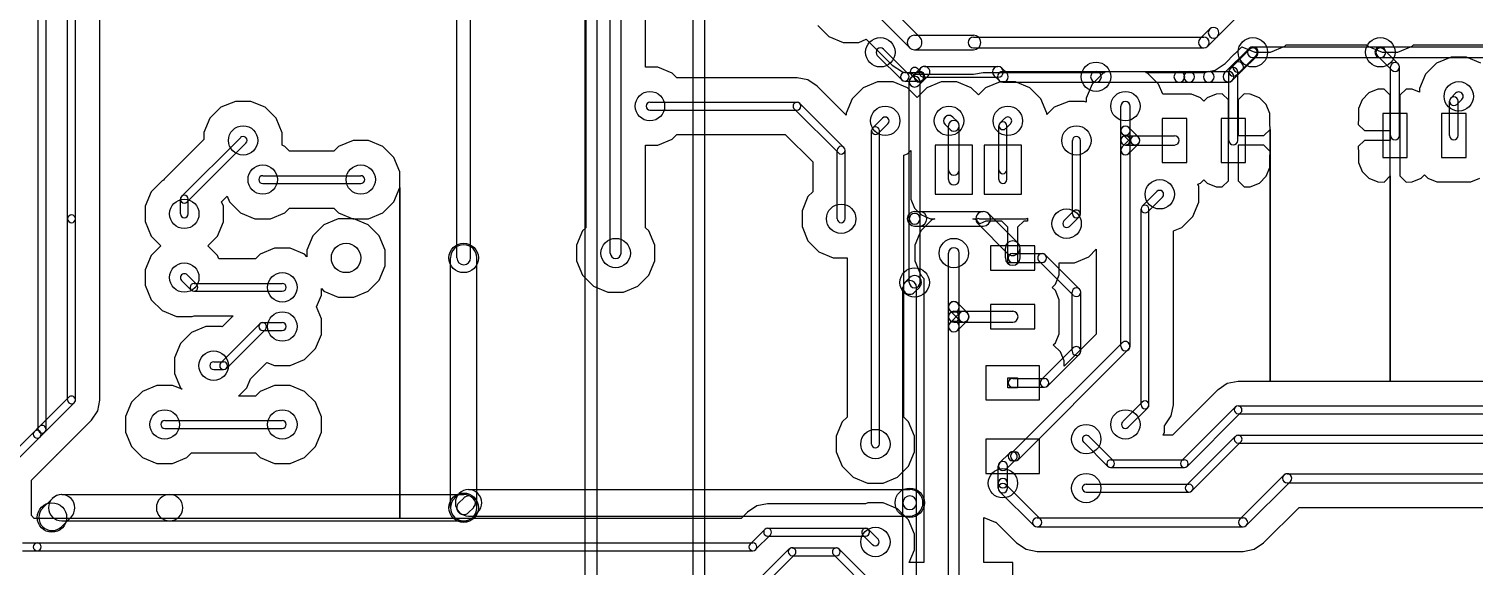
# Model space of a CAD drawing. Extents: x -29274 to 69862, y 24345 to 162744.
# Drawn here: x 8315 to 23056, y 58224 to 63709 of the extents above; entities that cross this region are included whole.
import ezdxf

# ---------------------------------------------------------------- set-up
doc = ezdxf.new("R2010")
doc.units = 0
doc.layers.add('BLACK', color=1, linetype='CONTINUOUS')

msp = doc.modelspace()

# ---------------------------------------------------------------- linework, layer by layer
at = {"layer": 'BLACK'}
for p, q in [((13990, 53771), (13990, 68949)), ((14110, 53771), (14110, 68949)), ((15090, 53771), (15090, 68949)), ((15210, 53771), (15210, 68949)), ((8410, 59620), (8410, 68670)), ((8490, 59620), (8490, 68670)), ((8710, 61770), (8710, 67670)), ((8790, 61770), (8790, 67670)), ((9040, 61770), (9040, 65416)), ((9040, 61770), (9040, 65416)), ((12680, 61370), (12680, 65270)), ((12820, 61370), (12820, 65270)), ((13995, 64870), (13995, 61679)), ((13995, 64870), (13995, 61679)), ((14245, 61420), (14245, 64870)), ((14355, 61420), (14355, 64870)), ((14605, 63319), (14605, 64743)), ((14605, 63319), (14605, 64743)), ((17004, 64022), (17402, 63624)), ((16898, 63916), (17296, 63518)), ((20639, 63831), (20439, 63631)), ((16362, 63744), (16474, 63632)), ((16362, 63744), (16474, 63632)), ((20361, 63708), (20262, 63609)), ((16474, 63632), (16620, 63571)), ((16474, 63632), (16620, 63571)), ((16620, 63571), (16779, 63571)), ((16620, 63571), (16779, 63571)), ((16779, 63571), (16856, 63604)), ((16779, 63571), (16856, 63604)), ((16856, 63604), (17118, 63343)), ((16856, 63604), (17118, 63343)), ((17350, 63645), (17950, 63645)), ((17950, 63625), (20300, 63625)), ((20438, 63631), (20339, 63532)), ((21126, 63532), (21139, 63545)), ((21126, 63532), (21139, 63545)), ((21139, 63545), (21961, 63545)), ((21139, 63545), (21961, 63545)), ((21961, 63545), (21974, 63532)), ((21961, 63545), (21974, 63532)), ((22426, 63532), (22439, 63545)), ((22426, 63532), (22439, 63545)), ((22439, 63545), (24161, 63545)), ((22439, 63545), (24161, 63545)), ((16969, 63438), (17218, 63189)), ((17032, 63501), (17281, 63252)), ((17350, 63495), (17950, 63495)), ((17950, 63515), (20300, 63515)), ((20512, 63259), (20761, 63508)), ((20516, 63354), (20613, 63453)), ((20516, 63354), (20613, 63453)), ((20568, 63302), (20768, 63502)), ((20589, 63182), (20838, 63431)), ((20761, 63509), (20611, 63359)), ((20613, 63453), (20615, 63454)), ((20613, 63453), (20615, 63454)), ((20615, 63454), (20616, 63454)), ((20615, 63454), (20616, 63454)), ((20616, 63454), (20687, 63527)), ((20616, 63454), (20687, 63527)), ((20632, 63238), (20832, 63438)), ((20687, 63527), (20820, 63471)), ((20687, 63527), (20820, 63471)), ((20839, 63431), (20689, 63281)), ((20800, 63525), (22100, 63525)), ((20800, 63415), (22100, 63415)), ((20820, 63471), (20979, 63471)), ((20820, 63471), (20979, 63471)), ((20979, 63471), (21126, 63532)), ((20979, 63471), (21126, 63532)), ((21974, 63532), (22120, 63471)), ((21974, 63532), (22120, 63471)), ((22218, 63288), (22068, 63438)), ((22100, 63525), (23900, 63525)), ((22100, 63415), (23900, 63415)), ((22120, 63471), (22279, 63471)), ((22120, 63471), (22279, 63471)), ((22282, 63352), (22132, 63502)), ((22279, 63471), (22426, 63532)), ((22279, 63471), (22426, 63532)), ((22821, 63419), (22674, 63358)), ((22821, 63419), (22674, 63358)), ((22980, 63419), (22821, 63419)), ((22980, 63419), (22821, 63419)), ((23126, 63358), (22980, 63419)), ((23126, 63358), (22980, 63419)), ((14730, 63319), (14605, 63319)), ((14730, 63319), (14605, 63319)), ((14876, 63258), (14730, 63319)), ((14876, 63258), (14730, 63319)), ((14924, 63210), (14876, 63258)), ((14924, 63210), (14876, 63258)), ((17118, 63343), (17120, 63340)), ((17118, 63343), (17120, 63340)), ((17120, 63340), (17225, 63271)), ((17120, 63340), (17225, 63271)), ((17225, 63271), (17226, 63270)), ((17225, 63271), (17226, 63270)), ((17226, 63270), (17350, 63245)), ((17226, 63270), (17350, 63245)), ((17250, 63265), (17400, 63265)), ((17361, 63259), (17311, 63209)), ((17350, 63245), (17950, 63245)), ((17350, 63245), (17950, 63245)), ((17361, 63259), (17411, 63309)), ((17432, 63252), (17382, 63302)), ((17450, 63325), (18200, 63325)), ((17950, 63245), (18049, 63265)), ((17950, 63245), (18049, 63265)), ((18049, 63265), (19290, 63265)), ((18049, 63265), (19290, 63265)), ((18239, 63309), (18289, 63259)), ((18250, 63275), (19200, 63275)), ((19274, 63258), (19162, 63146)), ((19274, 63258), (19162, 63146)), ((19200, 63275), (20050, 63275)), ((19290, 63265), (19274, 63258)), ((19290, 63265), (19274, 63258)), ((19726, 63258), (19709, 63265)), ((19709, 63265), (20300, 63265)), ((19726, 63258), (19709, 63265)), ((19709, 63265), (20300, 63265)), ((19838, 63146), (19726, 63258)), ((19838, 63146), (19726, 63258)), ((20050, 63275), (20150, 63275)), ((20150, 63275), (20350, 63275)), ((20150, 63275), (20550, 63275)), ((20300, 63265), (20417, 63288)), ((20300, 63265), (20417, 63288)), ((20350, 63275), (20550, 63275)), ((20417, 63288), (20516, 63354)), ((20417, 63288), (20516, 63354)), ((20611, 63358), (20512, 63259)), ((20555, 62570), (20555, 63270)), ((20688, 63281), (20589, 63182)), ((20645, 62570), (20645, 63270)), ((22205, 62620), (22205, 63320)), ((22295, 62620), (22295, 63320)), ((22562, 63246), (22501, 63100)), ((22562, 63246), (22501, 63100)), ((22674, 63358), (22562, 63246)), ((22674, 63358), (22562, 63246)), ((16150, 63210), (14924, 63210)), ((16150, 63210), (14924, 63210)), ((16261, 63188), (16150, 63210)), ((16261, 63188), (16150, 63210)), ((16355, 63125), (16261, 63188)), ((16355, 63125), (16261, 63188)), ((16651, 62829), (16355, 63125)), ((16651, 62829), (16355, 63125)), ((16824, 63108), (16712, 62996)), ((16824, 63108), (16712, 62996)), ((16971, 63169), (16824, 63108)), ((16971, 63169), (16824, 63108)), ((17130, 63169), (16971, 63169)), ((17130, 63169), (16971, 63169)), ((17276, 63108), (17130, 63169)), ((17276, 63108), (17130, 63169)), ((17250, 63175), (17400, 63175)), ((17375, 63009), (17276, 63108)), ((17375, 63009), (17276, 63108)), ((17295, 61770), (17295, 63170)), ((17368, 63188), (17318, 63238)), ((17474, 63108), (17375, 63009)), ((17474, 63108), (17375, 63009)), ((17439, 63181), (17389, 63131)), ((17405, 61770), (17405, 63170)), ((17439, 63181), (17489, 63231)), ((17450, 63215), (18200, 63215)), ((17621, 63169), (17474, 63108)), ((17621, 63169), (17474, 63108)), ((17780, 63169), (17621, 63169)), ((17780, 63169), (17621, 63169)), ((17926, 63108), (17780, 63169)), ((17926, 63108), (17780, 63169)), ((18000, 63034), (17926, 63108)), ((18000, 63034), (17926, 63108)), ((18074, 63108), (18000, 63034)), ((18074, 63108), (18000, 63034)), ((18221, 63169), (18074, 63108)), ((18221, 63169), (18074, 63108)), ((18161, 63231), (18211, 63181)), ((18380, 63169), (18221, 63169)), ((18380, 63169), (18221, 63169)), ((18250, 63165), (19200, 63165)), ((18526, 63108), (18380, 63169)), ((18526, 63108), (18380, 63169)), ((18638, 62996), (18526, 63108)), ((18638, 62996), (18526, 63108)), ((19162, 63146), (19101, 63000)), ((19162, 63146), (19101, 63000)), ((19200, 63165), (20050, 63165)), ((19880, 63044), (19838, 63146)), ((19880, 63044), (19838, 63146)), ((20050, 63165), (20150, 63165)), ((20150, 63165), (20350, 63165)), ((20150, 63165), (20550, 63165)), ((20350, 63165), (20550, 63165)), ((22076, 63094), (21984, 63056)), ((22076, 63094), (21984, 63056)), ((22138, 63095), (22076, 63094)), ((22138, 63095), (22076, 63094)), ((22200, 63033), (22138, 63095)), ((22200, 63033), (22138, 63095)), ((22362, 63095), (22300, 63033)), ((22362, 63095), (22300, 63033)), ((22424, 63094), (22362, 63095)), ((22424, 63094), (22362, 63095)), ((22501, 63063), (22424, 63094)), ((22501, 63063), (22424, 63094)), ((22501, 63100), (22501, 63063)), ((22501, 63100), (22501, 63063)), ((10421, 62969), (10274, 62908)), ((10421, 62969), (10274, 62908)), ((10580, 62969), (10421, 62969)), ((10580, 62969), (10421, 62969)), ((10726, 62908), (10580, 62969)), ((10726, 62908), (10580, 62969)), ((14650, 62960), (16150, 62960)), ((16628, 62498), (16178, 62948)), ((16712, 62996), (16651, 62850)), ((16712, 62996), (16651, 62850)), ((18699, 62849), (18638, 62996)), ((18699, 62849), (18638, 62996)), ((18921, 62969), (18774, 62908)), ((18921, 62969), (18774, 62908)), ((19080, 62969), (18921, 62969)), ((19080, 62969), (18921, 62969)), ((19101, 62961), (19080, 62969)), ((19101, 62961), (19080, 62969)), ((19101, 63000), (19101, 62961)), ((19101, 63000), (19101, 62961)), ((20076, 63044), (19880, 63044)), ((20076, 63044), (19880, 63044)), ((20175, 63044), (20076, 63044)), ((20175, 63044), (20076, 63044)), ((20266, 63006), (20175, 63044)), ((20266, 63006), (20175, 63044)), ((20300, 62972), (20266, 63006)), ((20300, 62972), (20266, 63006)), ((20334, 63006), (20300, 62972)), ((20334, 63006), (20300, 62972)), ((20426, 63044), (20334, 63006)), ((20426, 63044), (20334, 63006)), ((20488, 63045), (20426, 63044)), ((20488, 63045), (20426, 63044)), ((20550, 62983), (20488, 63045)), ((20550, 62983), (20488, 63045)), ((20550, 62670), (20550, 62983)), ((20550, 62670), (20550, 62983)), ((20712, 63045), (20650, 62983)), ((20712, 63045), (20650, 62983)), ((20650, 62983), (20650, 62620)), ((20650, 62983), (20650, 62620)), ((20774, 63044), (20712, 63045)), ((20774, 63044), (20712, 63045)), ((20866, 63006), (20774, 63044)), ((20866, 63006), (20774, 63044)), ((20936, 62936), (20866, 63006)), ((20936, 62936), (20866, 63006)), ((21914, 62986), (21876, 62895)), ((21914, 62986), (21876, 62895)), ((21984, 63056), (21914, 62986)), ((21984, 63056), (21914, 62986)), ((22200, 62670), (22200, 63033)), ((22200, 62670), (22200, 63033)), ((22300, 63033), (22300, 62720)), ((22300, 63033), (22300, 62720)), ((22805, 62620), (22805, 62970)), ((22818, 63002), (22868, 63052)), ((22882, 62938), (22932, 62988)), ((22895, 62620), (22895, 62970)), ((10274, 62908), (10162, 62796)), ((10274, 62908), (10162, 62796)), ((10838, 62796), (10726, 62908)), ((10838, 62796), (10726, 62908)), ((14650, 62880), (16150, 62880)), ((16572, 62442), (16122, 62892)), ((16651, 62850), (16651, 62829)), ((16651, 62850), (16651, 62829)), ((17789, 62759), (17739, 62809)), ((17739, 62809), (17789, 62759)), ((18774, 62908), (18699, 62833)), ((18774, 62908), (18699, 62833)), ((18699, 62833), (18699, 62849)), ((18699, 62833), (18699, 62849)), ((19453, 60470), (19453, 62920)), ((19453, 62670), (19453, 62920)), ((19547, 60470), (19547, 62920)), ((19547, 62670), (19547, 62920)), ((20974, 62845), (20936, 62936)), ((20974, 62845), (20936, 62936)), ((20974, 62746), (20974, 62845)), ((20974, 62746), (20974, 62845)), ((21876, 62895), (21876, 62796)), ((21876, 62895), (21876, 62796)), ((22375, 62845), (22125, 62845)), ((22125, 62845), (22125, 62395)), ((22375, 62395), (22375, 62845)), ((22975, 62845), (22725, 62845)), ((22725, 62845), (22725, 62395)), ((22975, 62395), (22975, 62845)), ((10162, 62796), (10101, 62650)), ((10162, 62796), (10101, 62650)), ((10899, 62649), (10838, 62796)), ((10899, 62649), (10838, 62796)), ((16910, 59470), (16910, 62670)), ((17021, 62798), (16922, 62699)), ((17078, 62741), (16979, 62642)), ((16990, 59470), (16990, 62670)), ((17711, 62681), (17661, 62731)), ((17661, 62731), (17711, 62681)), ((17695, 62270), (17695, 62720)), ((17695, 62170), (17695, 62720)), ((17805, 62270), (17805, 62720)), ((17805, 62170), (17805, 62720)), ((18210, 62270), (18210, 62720)), ((18210, 62170), (18210, 62720)), ((18222, 62749), (18271, 62798)), ((18222, 62749), (18271, 62798)), ((18279, 62692), (18328, 62741)), ((18279, 62692), (18328, 62741)), ((18290, 62270), (18290, 62720)), ((18290, 62170), (18290, 62720)), ((19453, 62570), (19453, 62670)), ((19534, 62703), (19633, 62604)), ((19547, 62570), (19547, 62670)), ((19875, 62795), (19875, 62345)), ((20125, 62795), (19875, 62795)), ((20125, 62345), (20125, 62795)), ((20475, 62795), (20475, 62345)), ((20725, 62795), (20475, 62795)), ((20550, 62620), (20550, 62670)), ((20550, 62620), (20550, 62670)), ((20725, 62345), (20725, 62795)), ((20913, 62620), (20975, 62682)), ((20913, 62620), (20975, 62682)), ((20975, 62682), (20974, 62746)), ((20975, 62682), (20974, 62746)), ((20975, 62458), (20975, 62682)), ((20975, 62682), (20975, 62458)), ((20975, 62458), (20975, 62682)), ((20975, 62682), (20975, 62458)), ((21876, 62796), (21875, 62732)), ((21876, 62796), (21875, 62732)), ((21875, 62732), (21937, 62670)), ((21875, 62732), (21937, 62670)), ((21937, 62670), (22200, 62670)), ((21937, 62670), (22200, 62670)), ((22200, 62570), (22200, 62670)), ((22200, 62670), (22200, 62570)), ((22200, 62570), (22200, 62670)), ((22200, 62670), (22200, 62570)), ((22300, 62720), (22300, 62670)), ((22300, 62720), (22300, 62670)), ((22300, 62670), (22300, 62570)), ((22300, 62670), (22300, 62570)), ((10101, 62581), (9695, 62175)), ((10101, 62581), (9695, 62175)), ((10472, 62598), (9872, 61998)), ((10528, 62542), (9928, 61942)), ((10101, 62650), (10101, 62581)), ((10101, 62650), (10101, 62581)), ((10899, 62520), (10899, 62649)), ((10899, 62520), (10899, 62649)), ((10926, 62508), (10899, 62520)), ((10926, 62508), (10899, 62520)), ((10974, 62460), (10926, 62508)), ((10974, 62460), (10926, 62508)), ((11474, 62508), (11426, 62460)), ((11474, 62508), (11426, 62460)), ((11621, 62569), (11474, 62508)), ((11621, 62569), (11474, 62508)), ((11780, 62569), (11621, 62569)), ((11780, 62569), (11621, 62569)), ((11926, 62508), (11780, 62569)), ((11926, 62508), (11780, 62569)), ((12038, 62396), (11926, 62508)), ((12038, 62396), (11926, 62508)), ((14605, 61679), (14605, 62521)), ((14605, 62521), (14729, 62521)), ((14605, 61679), (14605, 62521)), ((14605, 62521), (14729, 62521)), ((14729, 62521), (14876, 62582)), ((14729, 62521), (14876, 62582)), ((14876, 62582), (14924, 62630)), ((14876, 62582), (14924, 62630)), ((14924, 62630), (16030, 62630)), ((14924, 62630), (16030, 62630)), ((16030, 62630), (16310, 62350)), ((16030, 62630), (16310, 62350)), ((17940, 62520), (17560, 62520)), ((17560, 62520), (17560, 62020)), ((17940, 62020), (17940, 62520)), ((18440, 62520), (18060, 62520)), ((18060, 62520), (18060, 62020)), ((18440, 62020), (18440, 62520)), ((18960, 61820), (18960, 62570)), ((19040, 61820), (19040, 62570)), ((19453, 62470), (19453, 62570)), ((19467, 62636), (19566, 62537)), ((19566, 62603), (19467, 62504)), ((19500, 62617), (19600, 62617)), ((19500, 62523), (19600, 62523)), ((19633, 62536), (19534, 62437)), ((19547, 62470), (19547, 62570)), ((19600, 62617), (20000, 62617)), ((19600, 62523), (20000, 62523)), ((20550, 62520), (20550, 62620)), ((20550, 62520), (20550, 62620)), ((20550, 62470), (20550, 62520)), ((20550, 62470), (20550, 62520)), ((20650, 62620), (20913, 62620)), ((20650, 62620), (20913, 62620)), ((20913, 62520), (20650, 62520)), ((20650, 62520), (20650, 62157)), ((20913, 62520), (20650, 62520)), ((20650, 62520), (20650, 62157)), ((20975, 62458), (20913, 62520)), ((20975, 62458), (20913, 62520)), ((21937, 62570), (21875, 62508)), ((21937, 62570), (21875, 62508)), ((21875, 62508), (21876, 62444)), ((21875, 62508), (21876, 62444)), ((22200, 62570), (21937, 62570)), ((22200, 62570), (21937, 62570)), ((22200, 62207), (22200, 62570)), ((22200, 62207), (22200, 62570)), ((22300, 62570), (22300, 62520)), ((22300, 62570), (22300, 62520)), ((22300, 62520), (22300, 62207)), ((22300, 62520), (22300, 62207)), ((11426, 62460), (10974, 62460)), ((11426, 62460), (10974, 62460)), ((12099, 62249), (12038, 62396)), ((12099, 62249), (12038, 62396)), ((16560, 61770), (16560, 62470)), ((16640, 61770), (16640, 62470)), ((17240, 62418), (17276, 62432)), ((17240, 62418), (17276, 62432)), ((17240, 59744), (17240, 62418)), ((17240, 59744), (17240, 62418)), ((17276, 62432), (17311, 62467)), ((17276, 62432), (17311, 62467)), ((17311, 62467), (17311, 61971)), ((17311, 62467), (17311, 61971)), ((20550, 62157), (20550, 62470)), ((20550, 62157), (20550, 62470)), ((20974, 62394), (20975, 62458)), ((20974, 62394), (20975, 62458)), ((20974, 62295), (20974, 62394)), ((20974, 62295), (20974, 62394)), ((20975, 60110), (20975, 62458)), ((20975, 62458), (20975, 60110)), ((20975, 60110), (20975, 62458)), ((20975, 62458), (20975, 60110)), ((21876, 62444), (21876, 62345)), ((21876, 62444), (21876, 62345)), ((22125, 62395), (22375, 62395)), ((22725, 62395), (22975, 62395)), ((10700, 62210), (11700, 62210)), ((12099, 62090), (12099, 62249)), ((12099, 62090), (12099, 62249)), ((16310, 62350), (16310, 62044)), ((16310, 62350), (16310, 62044)), ((19875, 62345), (20125, 62345)), ((20475, 62345), (20725, 62345)), ((20936, 62204), (20974, 62295)), ((20936, 62204), (20974, 62295)), ((21876, 62345), (21914, 62254)), ((21876, 62345), (21914, 62254)), ((21914, 62254), (21984, 62184)), ((21914, 62254), (21984, 62184)), ((22516, 62184), (22550, 62218)), ((22516, 62184), (22550, 62218)), ((22550, 62218), (22584, 62184)), ((22550, 62218), (22584, 62184)), ((9674, 62158), (9562, 62046)), ((9674, 62158), (9562, 62046)), ((9687, 62164), (9674, 62158)), ((9687, 62164), (9674, 62158)), ((9695, 62175), (9687, 62164)), ((9695, 62175), (9687, 62164)), ((10700, 62130), (11700, 62130)), ((12038, 61944), (12099, 62090)), ((12038, 61944), (12099, 62090)), ((12099, 58710), (12099, 62090)), ((12099, 62090), (12099, 58710)), ((12099, 58710), (12099, 62090)), ((12099, 62090), (12099, 58710)), ((20239, 62123), (20266, 62134)), ((20239, 62123), (20266, 62134)), ((20249, 62099), (20239, 62123)), ((20249, 62099), (20239, 62123)), ((20249, 61940), (20249, 62099)), ((20249, 61940), (20249, 62099)), ((20266, 62134), (20300, 62168)), ((20266, 62134), (20300, 62168)), ((20300, 62168), (20334, 62134)), ((20300, 62168), (20334, 62134)), ((20334, 62134), (20426, 62096)), ((20334, 62134), (20426, 62096)), ((20426, 62096), (20488, 62095)), ((20426, 62096), (20488, 62095)), ((20488, 62095), (20550, 62157)), ((20488, 62095), (20550, 62157)), ((20650, 62157), (20712, 62095)), ((20650, 62157), (20712, 62095)), ((20712, 62095), (20774, 62096)), ((20712, 62095), (20774, 62096)), ((20774, 62096), (20866, 62134)), ((20774, 62096), (20866, 62134)), ((20866, 62134), (20936, 62204)), ((20866, 62134), (20936, 62204)), ((21984, 62184), (22076, 62146)), ((21984, 62184), (22076, 62146)), ((22076, 62146), (22138, 62145)), ((22076, 62146), (22138, 62145)), ((22138, 62145), (22200, 62207)), ((22138, 62145), (22200, 62207)), ((22200, 60110), (22200, 62207)), ((22200, 62207), (22200, 60110)), ((22200, 60110), (22200, 62207)), ((22200, 62207), (22200, 60110)), ((22300, 62207), (22362, 62145)), ((22300, 62207), (22362, 62145)), ((22362, 62145), (22424, 62146)), ((22362, 62145), (22424, 62146)), ((22424, 62146), (22516, 62184)), ((22424, 62146), (22516, 62184)), ((22584, 62184), (22675, 62146)), ((22584, 62184), (22675, 62146)), ((22675, 62146), (22774, 62146)), ((22675, 62146), (22774, 62146)), ((22774, 62146), (23024, 62146)), ((22774, 62146), (23024, 62146)), ((23024, 62146), (23116, 62184)), ((23024, 62146), (23116, 62184)), ((9562, 62046), (9501, 61900)), ((9562, 62046), (9501, 61900)), ((9860, 61820), (9860, 61970)), ((9940, 61820), (9940, 61970)), ((10281, 61942), (10339, 62000)), ((10281, 61942), (10339, 62000)), ((10299, 61899), (10281, 61942)), ((10299, 61899), (10281, 61942)), ((10339, 62000), (10362, 61944)), ((10339, 62000), (10362, 61944)), ((10362, 61944), (10474, 61832)), ((10362, 61944), (10474, 61832)), ((11926, 61832), (12038, 61944)), ((11926, 61832), (12038, 61944)), ((16262, 61996), (16201, 61850)), ((16262, 61996), (16201, 61850)), ((16310, 62044), (16262, 61996)), ((16310, 62044), (16262, 61996)), ((17311, 61971), (17349, 61879)), ((17311, 61971), (17349, 61879)), ((17560, 62020), (17940, 62020)), ((18060, 62020), (18440, 62020)), ((19822, 62048), (19672, 61898)), ((19878, 61992), (19728, 61842)), ((20188, 61794), (20249, 61940)), ((20188, 61794), (20249, 61940)), ((8710, 59920), (8710, 61770)), ((8790, 59920), (8790, 61770)), ((9040, 59920), (9040, 61770)), ((9040, 59920), (9040, 61770)), ((9501, 61900), (9501, 61741)), ((9501, 61900), (9501, 61741)), ((10299, 61740), (10299, 61899)), ((10299, 61740), (10299, 61899)), ((10474, 61832), (10620, 61771)), ((10474, 61832), (10620, 61771)), ((10620, 61771), (10779, 61771)), ((10620, 61771), (10779, 61771)), ((10779, 61771), (10926, 61832)), ((10779, 61771), (10926, 61832)), ((10926, 61832), (10974, 61880)), ((10926, 61832), (10974, 61880)), ((10974, 61880), (11426, 61880)), ((10974, 61880), (11426, 61880)), ((11471, 61769), (11324, 61708)), ((11471, 61769), (11324, 61708)), ((11426, 61880), (11474, 61832)), ((11426, 61880), (11474, 61832)), ((11630, 61769), (11471, 61769)), ((11630, 61769), (11471, 61769)), ((11474, 61832), (11620, 61771)), ((11474, 61832), (11620, 61771)), ((11620, 61771), (11779, 61771)), ((11620, 61771), (11779, 61771)), ((11776, 61708), (11630, 61769)), ((11776, 61708), (11630, 61769)), ((11779, 61771), (11926, 61832)), ((11779, 61771), (11926, 61832)), ((16201, 61850), (16201, 61691)), ((16201, 61850), (16201, 61691)), ((17295, 61120), (17295, 61770)), ((17349, 61879), (17419, 61809)), ((17349, 61879), (17419, 61809)), ((17350, 61845), (18050, 61845)), ((17350, 61845), (17400, 61845)), ((17350, 61845), (17400, 61845)), ((17405, 61120), (17405, 61770)), ((17419, 61809), (17510, 61771)), ((17419, 61809), (17510, 61771)), ((17510, 61771), (17555, 61771)), ((17510, 61771), (17555, 61771)), ((17555, 61771), (17524, 61758)), ((17555, 61771), (17524, 61758)), ((17976, 61758), (17944, 61771)), ((17944, 61771), (17989, 61771)), ((17976, 61758), (17944, 61771)), ((17944, 61771), (17989, 61771)), ((17989, 61771), (17999, 61776)), ((17989, 61771), (17999, 61776)), ((17999, 61776), (18010, 61771)), ((17999, 61776), (18010, 61771)), ((18010, 61771), (18109, 61771)), ((18010, 61771), (18109, 61771)), ((18403, 61523), (18103, 61823)), ((18109, 61771), (18489, 61771)), ((18109, 61771), (18489, 61771)), ((18489, 61771), (18501, 61776)), ((18489, 61771), (18501, 61776)), ((18501, 61776), (18501, 61745)), ((18501, 61776), (18501, 61745)), ((18872, 61749), (18971, 61848)), ((18929, 61692), (19028, 61791)), ((19660, 59870), (19660, 61870)), ((19740, 59870), (19740, 61870)), ((20076, 61682), (20188, 61794)), ((20076, 61682), (20188, 61794)), ((9501, 61741), (9562, 61594)), ((9501, 61741), (9562, 61594)), ((10238, 61594), (10299, 61740)), ((10238, 61594), (10299, 61740)), ((11324, 61708), (11212, 61596)), ((11324, 61708), (11212, 61596)), ((11888, 61596), (11776, 61708)), ((11888, 61596), (11776, 61708)), ((13962, 61646), (13901, 61500)), ((13962, 61646), (13901, 61500)), ((13995, 61679), (13962, 61646)), ((13995, 61679), (13962, 61646)), ((14638, 61646), (14605, 61679)), ((14638, 61646), (14605, 61679)), ((14699, 61499), (14638, 61646)), ((14699, 61499), (14638, 61646)), ((16201, 61691), (16262, 61544)), ((16201, 61691), (16262, 61544)), ((17350, 61695), (18050, 61695)), ((17350, 61695), (17400, 61695)), ((17350, 61695), (17400, 61695)), ((17412, 61646), (17351, 61500)), ((17412, 61646), (17351, 61500)), ((17524, 61758), (17412, 61646)), ((17524, 61758), (17412, 61646)), ((18015, 61719), (17976, 61758)), ((18015, 61719), (17976, 61758)), ((18297, 61417), (17997, 61717)), ((18075, 61744), (18015, 61719)), ((18075, 61744), (18015, 61719)), ((18174, 61744), (18075, 61744)), ((18174, 61744), (18075, 61744)), ((18238, 61745), (18174, 61744)), ((18238, 61745), (18174, 61744)), ((18300, 61683), (18238, 61745)), ((18300, 61683), (18238, 61745)), ((18300, 61470), (18300, 61683)), ((18300, 61470), (18300, 61683)), ((18462, 61745), (18400, 61683)), ((18462, 61745), (18400, 61683)), ((18400, 61683), (18400, 61470)), ((18400, 61683), (18400, 61470)), ((18501, 61745), (18462, 61745)), ((18501, 61745), (18462, 61745)), ((19990, 61647), (20076, 61682)), ((19990, 61647), (20076, 61682)), ((19990, 59870), (19990, 61647)), ((19990, 59870), (19990, 61647)), ((9562, 61594), (9661, 61495)), ((9562, 61594), (9661, 61495)), ((9661, 61495), (9562, 61396)), ((9661, 61495), (9562, 61396)), ((10139, 61495), (10238, 61594)), ((10139, 61495), (10238, 61594)), ((10238, 61396), (10139, 61495)), ((10238, 61396), (10139, 61495)), ((11212, 61596), (11151, 61450)), ((11212, 61596), (11151, 61450)), ((11949, 61449), (11888, 61596)), ((11949, 61449), (11888, 61596)), ((13901, 61500), (13901, 61341)), ((13901, 61500), (13901, 61341)), ((14699, 61340), (14699, 61499)), ((14699, 61340), (14699, 61499)), ((16262, 61544), (16374, 61432)), ((16262, 61544), (16374, 61432)), ((17351, 61500), (17351, 61341)), ((17351, 61500), (17351, 61341)), ((18575, 61495), (18125, 61495)), ((18125, 61495), (18125, 61245)), ((18575, 61245), (18575, 61495)), ((9562, 61396), (9501, 61250)), ((9562, 61396), (9501, 61250)), ((10252, 61360), (10238, 61396)), ((10252, 61360), (10238, 61396)), ((10626, 61360), (10252, 61360)), ((10626, 61360), (10252, 61360)), ((10674, 61408), (10626, 61360)), ((10674, 61408), (10626, 61360)), ((10821, 61469), (10674, 61408)), ((10821, 61469), (10674, 61408)), ((10980, 61469), (10821, 61469)), ((10980, 61469), (10821, 61469)), ((11126, 61408), (10980, 61469)), ((11126, 61408), (10980, 61469)), ((11151, 61383), (11126, 61408)), ((11151, 61383), (11126, 61408)), ((11151, 61450), (11151, 61383)), ((11151, 61450), (11151, 61383)), ((11949, 61290), (11949, 61449)), ((11949, 61290), (11949, 61449)), ((12615, 58820), (12615, 61370)), ((12885, 58820), (12885, 61370)), ((13901, 61341), (13962, 61194)), ((13901, 61341), (13962, 61194)), ((14638, 61194), (14699, 61340)), ((14638, 61194), (14699, 61340)), ((16374, 61432), (16520, 61371)), ((16374, 61432), (16520, 61371)), ((16520, 61371), (16660, 61371)), ((16520, 61371), (16660, 61371)), ((16660, 61371), (16660, 59744)), ((16660, 61371), (16660, 59744)), ((17351, 61341), (17412, 61194)), ((17351, 61341), (17412, 61194)), ((17695, 60870), (17695, 61420)), ((17805, 60870), (17805, 61420)), ((18275, 61370), (18275, 61470)), ((18300, 61420), (18300, 61470)), ((18300, 61420), (18300, 61470)), ((18300, 61320), (18300, 61420)), ((18300, 61320), (18300, 61420)), ((18350, 61415), (18650, 61415)), ((18350, 61325), (18650, 61325)), ((18400, 61470), (18400, 61420)), ((18400, 61470), (18400, 61420)), ((18400, 61420), (18400, 61320)), ((18400, 61420), (18400, 61320)), ((18425, 61370), (18425, 61470)), ((18968, 60989), (18619, 61338)), ((19031, 61052), (18682, 61401)), ((18979, 61321), (19126, 61382)), ((18979, 61321), (19126, 61382)), ((19126, 61382), (19203, 61459)), ((19126, 61382), (19203, 61459)), ((19203, 61459), (19203, 60593)), ((19203, 61459), (19203, 60593)), ((9501, 61250), (9501, 61091)), ((9501, 61250), (9501, 61091)), ((10028, 61099), (9929, 61198)), ((11888, 61144), (11949, 61290)), ((11888, 61144), (11949, 61290)), ((13962, 61194), (14074, 61082)), ((13962, 61194), (14074, 61082)), ((14526, 61082), (14638, 61194)), ((14526, 61082), (14638, 61194)), ((17412, 61194), (17445, 61161)), ((17412, 61194), (17445, 61161)), ((18125, 61245), (18575, 61245)), ((18400, 61320), (18300, 61320)), ((18400, 61320), (18300, 61320)), ((18786, 61104), (18824, 61196)), ((18786, 61104), (18824, 61196)), ((18825, 61258), (18813, 61270)), ((18813, 61270), (18825, 61270)), ((18825, 61258), (18813, 61270)), ((18813, 61270), (18825, 61270)), ((18824, 61196), (18825, 61258)), ((18824, 61196), (18825, 61258)), ((18825, 61270), (18825, 61321)), ((18825, 61321), (18979, 61321)), ((18825, 61270), (18825, 61321)), ((18825, 61321), (18979, 61321)), ((9501, 61091), (9562, 60944)), ((9501, 61091), (9562, 60944)), ((9971, 61042), (9872, 61141)), ((10000, 61110), (10900, 61110)), ((10000, 61030), (10900, 61030)), ((11299, 60990), (11299, 61057)), ((11299, 61057), (11324, 61032)), ((11299, 60990), (11299, 61057)), ((11299, 61057), (11324, 61032)), ((11324, 61032), (11470, 60971)), ((11324, 61032), (11470, 60971)), ((11629, 60971), (11776, 61032)), ((11629, 60971), (11776, 61032)), ((11776, 61032), (11888, 61144)), ((11776, 61032), (11888, 61144)), ((14074, 61082), (14220, 61021)), ((14074, 61082), (14220, 61021)), ((14379, 61021), (14526, 61082)), ((14379, 61021), (14526, 61082)), ((17230, 58870), (17230, 61070)), ((17251, 61120), (17300, 61169)), ((17350, 61021), (17399, 61070)), ((17370, 58870), (17370, 61070)), ((17445, 61161), (17445, 60870)), ((17445, 61161), (17445, 60870)), ((18752, 61070), (18786, 61104)), ((18752, 61070), (18786, 61104)), ((18786, 61036), (18752, 61070)), ((18786, 61036), (18752, 61070)), ((18824, 60944), (18786, 61036)), ((18824, 60944), (18786, 61036)), ((9562, 60944), (9674, 60832)), ((9562, 60944), (9674, 60832)), ((11248, 60870), (11299, 60990)), ((11248, 60870), (11299, 60990)), ((11470, 60971), (11629, 60971)), ((11470, 60971), (11629, 60971)), ((14220, 61021), (14379, 61021)), ((14220, 61021), (14379, 61021)), ((17789, 60908), (17888, 60809)), ((18575, 60895), (18125, 60895)), ((18125, 60895), (18125, 60645)), ((18575, 60645), (18575, 60895)), ((18824, 60694), (18824, 60944)), ((18824, 60694), (18824, 60944)), ((18955, 60420), (18955, 61020)), ((19045, 60420), (19045, 61020)), ((9674, 60832), (9820, 60771)), ((9674, 60832), (9820, 60771)), ((9820, 60771), (9979, 60771)), ((9820, 60771), (9979, 60771)), ((9979, 60771), (10000, 60780)), ((9979, 60771), (10000, 60780)), ((10000, 60780), (10399, 60780)), ((10000, 60780), (10399, 60780)), ((10399, 60780), (10286, 60667)), ((10399, 60780), (10286, 60667)), ((11299, 60749), (11248, 60870)), ((11299, 60749), (11248, 60870)), ((11299, 60590), (11299, 60749)), ((11299, 60590), (11299, 60749)), ((17445, 60870), (17445, 60770)), ((17445, 60870), (17445, 60770)), ((17445, 60770), (17445, 60670)), ((17445, 60770), (17445, 60670)), ((17695, 60770), (17695, 60870)), ((17695, 60670), (17695, 60770)), ((17712, 60831), (17811, 60732)), ((17712, 60709), (17811, 60808)), ((17750, 60825), (17850, 60825)), ((17805, 60770), (17805, 60870)), ((17805, 60670), (17805, 60770)), ((17850, 60825), (18350, 60825)), ((9974, 60608), (9862, 60496)), ((9974, 60608), (9862, 60496)), ((10121, 60669), (9974, 60608)), ((10121, 60669), (9974, 60608)), ((10280, 60669), (10121, 60669)), ((10280, 60669), (10121, 60669)), ((10671, 60698), (10272, 60299)), ((10286, 60667), (10280, 60669)), ((10286, 60667), (10280, 60669)), ((10728, 60641), (10329, 60242)), ((10700, 60710), (10900, 60710)), ((10700, 60630), (10900, 60630)), ((11238, 60444), (11299, 60590)), ((11238, 60444), (11299, 60590)), ((17445, 60670), (17445, 58260)), ((17445, 60670), (17445, 58260)), ((17695, 56820), (17695, 60670)), ((17750, 60715), (17850, 60715)), ((17789, 60632), (17888, 60731)), ((17805, 56820), (17805, 60670)), ((17850, 60715), (18350, 60715)), ((18125, 60645), (18575, 60645)), ((18786, 60504), (18824, 60595)), ((18786, 60504), (18824, 60595)), ((18824, 60595), (18824, 60694)), ((18824, 60595), (18824, 60694)), ((19203, 60593), (18874, 60265)), ((19203, 60593), (18874, 60265)), ((9862, 60496), (9801, 60350)), ((9862, 60496), (9801, 60350)), ((11126, 60332), (11238, 60444)), ((11126, 60332), (11238, 60444)), ((18342, 59379), (19466, 60503)), ((18643, 60128), (18967, 60452)), ((18763, 60482), (18786, 60504)), ((18763, 60482), (18786, 60504)), ((18766, 60481), (18763, 60482)), ((18766, 60481), (18763, 60482)), ((18836, 60411), (18766, 60481)), ((18836, 60411), (18766, 60481)), ((9801, 60350), (9801, 60191)), ((9801, 60350), (9801, 60191)), ((10200, 60310), (10300, 60310)), ((10576, 60137), (10743, 60303)), ((10576, 60137), (10743, 60303)), ((10743, 60303), (10820, 60271)), ((10743, 60303), (10820, 60271)), ((10979, 60271), (11126, 60332)), ((10979, 60271), (11126, 60332)), ((18408, 59313), (19532, 60437)), ((18707, 60064), (19031, 60388)), ((18874, 60319), (18836, 60411)), ((18874, 60319), (18836, 60411)), ((18874, 60265), (18874, 60319)), ((18874, 60265), (18874, 60319)), ((9801, 60191), (9862, 60044)), ((9801, 60191), (9862, 60044)), ((10200, 60230), (10300, 60230)), ((10820, 60271), (10979, 60271)), ((10820, 60271), (10979, 60271)), ((18625, 60270), (18075, 60270)), ((18075, 60270), (18075, 59920)), ((18625, 59920), (18625, 60270)), ((9474, 60008), (9362, 59896)), ((9474, 60008), (9362, 59896)), ((9621, 60069), (9474, 60008)), ((9621, 60069), (9474, 60008)), ((9780, 60069), (9621, 60069)), ((9780, 60069), (9621, 60069)), ((9877, 60029), (9780, 60069)), ((9877, 60029), (9780, 60069)), ((9862, 60044), (9877, 60029)), ((9862, 60044), (9877, 60029)), ((10454, 59960), (10538, 60044)), ((10454, 59960), (10538, 60044)), ((10538, 60044), (10576, 60137)), ((10538, 60044), (10576, 60137)), ((10674, 60008), (10626, 59960)), ((10674, 60008), (10626, 59960)), ((10821, 60069), (10674, 60008)), ((10821, 60069), (10674, 60008)), ((10980, 60069), (10821, 60069)), ((10980, 60069), (10821, 60069)), ((11126, 60008), (10980, 60069)), ((11126, 60008), (10980, 60069)), ((11238, 59896), (11126, 60008)), ((11238, 59896), (11126, 60008)), ((18300, 60045), (18300, 60145)), ((18300, 60145), (18400, 60145)), ((18300, 60045), (18300, 60145)), ((18300, 60145), (18400, 60145)), ((18400, 60045), (18300, 60045)), ((18400, 60045), (18300, 60045)), ((18350, 60140), (18674, 60140)), ((18350, 60050), (18674, 60050)), ((18400, 60145), (18400, 60045)), ((18400, 60145), (18400, 60045)), ((20444, 60024), (19980, 59560)), ((20444, 60024), (19980, 59560)), ((20445, 60025), (20444, 60025)), ((20444, 60025), (20444, 60024)), ((20445, 60025), (20444, 60025)), ((20444, 60025), (20444, 60024)), ((20539, 60088), (20445, 60025)), ((20539, 60088), (20445, 60025)), ((20650, 60110), (20539, 60088)), ((20650, 60110), (20539, 60088)), ((20975, 60110), (20650, 60110)), ((20975, 60110), (20650, 60110)), ((22200, 60110), (20975, 60110)), ((22200, 60110), (20975, 60110)), ((23299, 60110), (22200, 60110)), ((23299, 60110), (22200, 60110)), ((8372, 59599), (8721, 59948)), ((8429, 59542), (8778, 59891)), ((9018, 59809), (9039, 59919)), ((9018, 59809), (9039, 59919)), ((9039, 59919), (9040, 59920)), ((9039, 59919), (9040, 59920)), ((9362, 59896), (9301, 59750)), ((9362, 59896), (9301, 59750)), ((10626, 59960), (10454, 59960)), ((10626, 59960), (10454, 59960)), ((11299, 59749), (11238, 59896)), ((11299, 59749), (11238, 59896)), ((18075, 59920), (18625, 59920)), ((19671, 59898), (19472, 59699)), ((19968, 59759), (19989, 59869)), ((19968, 59759), (19989, 59869)), ((19989, 59869), (19990, 59870)), ((19989, 59869), (19990, 59870)), ((20650, 59860), (24250, 59860)), ((8656, 59417), (8954, 59714)), ((8656, 59417), (8954, 59714)), ((8954, 59714), (8954, 59715)), ((8954, 59715), (8955, 59715)), ((8954, 59714), (8954, 59715)), ((8954, 59715), (8955, 59715)), ((8955, 59715), (9017, 59808)), ((8955, 59715), (9017, 59808)), ((9017, 59808), (9018, 59809)), ((9017, 59808), (9018, 59809)), ((9301, 59750), (9301, 59591)), ((9301, 59750), (9301, 59591)), ((9700, 59710), (10900, 59710)), ((11299, 59590), (11299, 59749)), ((11299, 59590), (11299, 59749)), ((16660, 59744), (16612, 59696)), ((16660, 59744), (16612, 59696)), ((17288, 59696), (17240, 59744)), ((17288, 59696), (17240, 59744)), ((19728, 59841), (19529, 59642)), ((19905, 59665), (19967, 59758)), ((19905, 59665), (19967, 59758)), ((19967, 59758), (19968, 59759)), ((19967, 59758), (19968, 59759)), ((20621, 59848), (20072, 59299)), ((20678, 59791), (20129, 59242)), ((20650, 59780), (24250, 59780)), ((8022, 59249), (8371, 59598)), ((8372, 59599), (8421, 59648)), ((8429, 59542), (8478, 59591)), ((9301, 59591), (9362, 59444)), ((9301, 59591), (9362, 59444)), ((9700, 59630), (10900, 59630)), ((11238, 59444), (11299, 59590)), ((11238, 59444), (11299, 59590)), ((16612, 59696), (16551, 59550)), ((16612, 59696), (16551, 59550)), ((17349, 59549), (17288, 59696)), ((17349, 59549), (17288, 59696)), ((19886, 59560), (19899, 59590)), ((19886, 59560), (19899, 59590)), ((19980, 59560), (19886, 59560)), ((19980, 59560), (19886, 59560)), ((19899, 59659), (19904, 59664)), ((19899, 59659), (19904, 59664)), ((19899, 59590), (19899, 59659)), ((19899, 59590), (19899, 59659)), ((19904, 59664), (19904, 59665)), ((19904, 59665), (19905, 59665)), ((19904, 59664), (19904, 59665)), ((19904, 59665), (19905, 59665)), ((20650, 59560), (24650, 59560)), ((8079, 59192), (8428, 59541)), ((8605, 59365), (8655, 59414)), ((8605, 59365), (8655, 59414)), ((8655, 59415), (8656, 59417)), ((8655, 59415), (8656, 59417)), ((8655, 59414), (8655, 59415)), ((8655, 59414), (8655, 59415)), ((9362, 59444), (9474, 59332)), ((9362, 59444), (9474, 59332)), ((11126, 59332), (11238, 59444)), ((11126, 59332), (11238, 59444)), ((16551, 59550), (16551, 59391)), ((16551, 59550), (16551, 59391)), ((17349, 59390), (17349, 59549)), ((17349, 59390), (17349, 59549)), ((18625, 59520), (18075, 59520)), ((18075, 59520), (18075, 59170)), ((18625, 59170), (18625, 59520)), ((19321, 59242), (19072, 59491)), ((19378, 59299), (19129, 59548)), ((20122, 59049), (20621, 59548)), ((20179, 58992), (20678, 59491)), ((20650, 59480), (24650, 59480)), ((8340, 59100), (8604, 59364)), ((8340, 59100), (8604, 59364)), ((8604, 59364), (8604, 59365)), ((8604, 59365), (8605, 59365)), ((8604, 59364), (8604, 59365)), ((8604, 59365), (8605, 59365)), ((9474, 59332), (9620, 59271)), ((9474, 59332), (9620, 59271)), ((9620, 59271), (9779, 59271)), ((9620, 59271), (9779, 59271)), ((9779, 59271), (9926, 59332)), ((9779, 59271), (9926, 59332)), ((9926, 59332), (9974, 59380)), ((9926, 59332), (9974, 59380)), ((9974, 59380), (10626, 59380)), ((9974, 59380), (10626, 59380)), ((10626, 59380), (10674, 59332)), ((10626, 59380), (10674, 59332)), ((10674, 59332), (10820, 59271)), ((10674, 59332), (10820, 59271)), ((10820, 59271), (10979, 59271)), ((10820, 59271), (10979, 59271)), ((10979, 59271), (11126, 59332)), ((10979, 59271), (11126, 59332)), ((16551, 59391), (16612, 59244)), ((16551, 59391), (16612, 59244)), ((17288, 59244), (17349, 59390)), ((17288, 59244), (17349, 59390)), ((18217, 59279), (18316, 59378)), ((18284, 59212), (18383, 59311)), ((18350, 59392), (18374, 59392)), ((18350, 59298), (18374, 59298)), ((19350, 59310), (20100, 59310)), ((16612, 59244), (16724, 59132)), ((16612, 59244), (16724, 59132)), ((16724, 59132), (16870, 59071)), ((16724, 59132), (16870, 59071)), ((17029, 59071), (17176, 59132)), ((17029, 59071), (17176, 59132)), ((17176, 59132), (17288, 59244)), ((17176, 59132), (17288, 59244)), ((18075, 59170), (18625, 59170)), ((18203, 59071), (18203, 59245)), ((18297, 59071), (18297, 59245)), ((19350, 59230), (20100, 59230)), ((20667, 58703), (21117, 59153)), ((21150, 59167), (24450, 59167)), ((8340, 58740), (8340, 59100)), ((8340, 58740), (8340, 59100)), ((12800, 59005), (17300, 59005)), ((16870, 59071), (17029, 59071)), ((16870, 59071), (17029, 59071)), ((18203, 59020), (18203, 59070)), ((18217, 58986), (18566, 58637)), ((18284, 59053), (18633, 58704)), ((18297, 59020), (18297, 59070)), ((19100, 59060), (20150, 59060)), ((19100, 58980), (20150, 58980)), ((20733, 58637), (21183, 59087)), ((21150, 59073), (24450, 59073)), ((8554, 58915), (8455, 58816)), ((8650, 58955), (9750, 58955)), ((9750, 58955), (12750, 58955)), ((12704, 58965), (12655, 58916)), ((12750, 58919), (12701, 58870)), ((12849, 58820), (12800, 58771)), ((15739, 58838), (15645, 58775)), ((15739, 58838), (15645, 58775)), ((15850, 58860), (15739, 58838)), ((15850, 58860), (15739, 58838)), ((16848, 58860), (15850, 58860)), ((16848, 58860), (15850, 58860)), ((16849, 58860), (16848, 58860)), ((16849, 58860), (16848, 58860)), ((16871, 58869), (16849, 58860)), ((16871, 58869), (16849, 58860)), ((17030, 58869), (16871, 58869)), ((17030, 58869), (16871, 58869)), ((17176, 58808), (17030, 58869)), ((17176, 58808), (17030, 58869)), ((17230, 56370), (17230, 58870)), ((17370, 56370), (17370, 58870)), ((20910, 58460), (21273, 58823)), ((20910, 58460), (21273, 58823)), ((21273, 58823), (23813, 58823)), ((21273, 58823), (23813, 58823)), ((8370, 58710), (8340, 58740)), ((8370, 58710), (8340, 58740)), ((8400, 58710), (8370, 58710)), ((8400, 58710), (8370, 58710)), ((12099, 58710), (8400, 58710)), ((12099, 58710), (8400, 58710)), ((8745, 58724), (8646, 58625)), ((8650, 58685), (9750, 58685)), ((9750, 58685), (12750, 58685)), ((15580, 58710), (12099, 58710)), ((15580, 58710), (12099, 58710)), ((12800, 58735), (17300, 58735)), ((12895, 58774), (12846, 58725)), ((15645, 58775), (15580, 58710)), ((15645, 58775), (15580, 58710)), ((17288, 58696), (17176, 58808)), ((17288, 58696), (17176, 58808)), ((17349, 58549), (17288, 58696)), ((17349, 58549), (17288, 58696)), ((18055, 58260), (18055, 58720)), ((18055, 58720), (18170, 58671)), ((18055, 58260), (18055, 58720)), ((18055, 58720), (18170, 58671)), ((18600, 58717), (20700, 58717)), ((15822, 58598), (15672, 58448)), ((15878, 58542), (15728, 58392)), ((15850, 58610), (16850, 58610)), ((15850, 58530), (16850, 58530)), ((16921, 58442), (16822, 58541)), ((16978, 58499), (16879, 58598)), ((17349, 58390), (17349, 58549)), ((17349, 58390), (17349, 58549)), ((18170, 58671), (18179, 58671)), ((18170, 58671), (18179, 58671)), ((18179, 58671), (18389, 58461)), ((18179, 58671), (18389, 58461)), ((18600, 58623), (20700, 58623)), ((8250, 58460), (8400, 58460)), ((8250, 58380), (8400, 58380)), ((8400, 58460), (15700, 58460)), ((8400, 58380), (15700, 58380)), ((15768, 58096), (16071, 58399)), ((16100, 58410), (16550, 58410)), ((16978, 57999), (16579, 58398)), ((17294, 58260), (17349, 58390)), ((17294, 58260), (17349, 58390)), ((18389, 58461), (18390, 58460)), ((18389, 58461), (18390, 58460)), ((18390, 58460), (18486, 58396)), ((18390, 58460), (18486, 58396)), ((18486, 58396), (18599, 58374)), ((18486, 58396), (18599, 58374)), ((20700, 58373), (20813, 58396)), ((20700, 58373), (20813, 58396)), ((20813, 58396), (20814, 58396)), ((20813, 58396), (20814, 58396)), ((20814, 58396), (20910, 58460)), ((20814, 58396), (20910, 58460)), ((15825, 58039), (16128, 58342)), ((16100, 58330), (16550, 58330)), ((16921, 57942), (16522, 58341)), ((17445, 58260), (17294, 58260)), ((17445, 58260), (17294, 58260)), ((18353, 58260), (18055, 58260)), ((18353, 58260), (18055, 58260)), ((18353, 56400), (18353, 58260)), ((18353, 56400), (18353, 58260)), ((18599, 58374), (18600, 58373)), ((18599, 58374), (18600, 58373)), ((18600, 58373), (20700, 58373)), ((18600, 58373), (20700, 58373))]:
    msp.add_line(p, q, dxfattribs=at)
for centre in [(17000, 63470), (20800, 63470), (22100, 63470), (19200, 63220), (22900, 63020), (14650, 62920), (19500, 62920), (17050, 62770), (17700, 62770), (18300, 62770), (10500, 62570), (19000, 62570), (10700, 62170), (11700, 62170), (19850, 62020), (9900, 61820), (16600, 61770), (18900, 61720), (11550, 61370), (12750, 61370), (14300, 61420), (17750, 61420), (9900, 61170), (10900, 61070), (17350, 61120), (10900, 60670), (10200, 60270), (9700, 59670), (10900, 59670), (19500, 59670), (16950, 59470), (19100, 59520), (18250, 59070), (19100, 59020), (12750, 58820), (17300, 58870), (8550, 58720), (16950, 58470)]:
    msp.add_circle(centre, 150, dxfattribs=at)
for centre, radius, start, end in [((20400, 63670), 55, 135, 315), ((20399, 63669), 55, -45, 135), ((17350, 63570), 75, 90, 270), ((17349, 63571), 75, 225, 405), ((17950, 63570), 55, 90, 270), ((17950, 63570), 75, 270, 450), ((20301, 63571), 55, 135, 315), ((20300, 63570), 55, 270, 450), ((17001, 63469), 45, 45, 225), ((20800, 63470), 55, 90, 270), ((20799, 63469), 55, 315, 495), ((20800, 63470), 55, -45, 135), ((20800, 63470), 45, 315, 495), ((22100, 63470), 55, 90, 270), ((22100, 63470), 45, 405, 585), ((22100, 63470), 55, 270, 450), ((17250, 63220), 45, 90, 270), ((17249, 63221), 45, 225, 405), ((17350, 63270), 45, 405, 585), ((17400, 63220), 55, 135, 315), ((17400, 63220), 55, -45, 135), ((17400, 63220), 45, 225, 405), ((17450, 63270), 55, 90, 270), ((17400, 63220), 45, 270, 450), ((17450, 63270), 55, 315, 495), ((18200, 63270), 55, 45, 225), ((18250, 63220), 55, 90, 270), ((18200, 63270), 55, 270, 450), ((18250, 63220), 55, 225, 405), ((19200, 63220), 55, 90, 270), ((19200, 63220), 55, 270, 450), ((20050, 63220), 55, 90, 270), ((20050, 63220), 55, 270, 450), ((20150, 63220), 55, 90, 270), ((20150, 63220), 55, 90, 270), ((20150, 63220), 55, 270, 450), ((20350, 63220), 55, 90, 270), ((20350, 63220), 55, 270, 450), ((20551, 63221), 55, 135, 315), ((20551, 63221), 55, 135, 315), ((20550, 63220), 55, 270, 450), ((20550, 63220), 55, 270, 450), ((20600, 63270), 45, 360, 540), ((20600, 63270), 45, 135, 315), ((20650, 63320), 55, 135, 315), ((20649, 63319), 55, -45, 135), ((22250, 63320), 45, 360, 540), ((22250, 63320), 45, 225, 405), ((17350, 63170), 55, 360, 540), ((17350, 63170), 55, 135, 315), ((14650, 62920), 40, 90, 270), ((16150, 62920), 40, 405, 585), ((16150, 62920), 40, 270, 450), ((19500, 62920), 47, 360, 540), ((19500, 62920), 47, 360, 540), ((22850, 62970), 45, 360, 540), ((22850, 62970), 45, 135, 315), ((22900, 63020), 45, 315, 495), ((17049, 62769), 40, -45, 135), ((17700, 62770), 55, 405, 585), ((17700, 62770), 55, 45, 225), ((18300, 62770), 40, 315, 495), ((18300, 62770), 40, 315, 495), ((16950, 62670), 40, 360, 540), ((16951, 62671), 40, 135, 315), ((17750, 62720), 55, 360, 540), ((17750, 62720), 55, 360, 540), ((17750, 62720), 55, 225, 405), ((17750, 62720), 55, 225, 405), ((18250, 62720), 40, 360, 540), ((18250, 62720), 40, 360, 540), ((18250, 62720), 40, 135, 315), ((18250, 62720), 40, 135, 315), ((19500, 62670), 47, 360, 540), ((19500, 62670), 47, 180, 360), ((19501, 62669), 47, 45, 225), ((10500, 62570), 40, -45, 135), ((16600, 62470), 40, 360, 540), ((19000, 62570), 40, 360, 540), ((19500, 62570), 47, 90, 270), ((19500, 62570), 47, 360, 540), ((19500, 62570), 47, 180, 360), ((19501, 62471), 47, 135, 315), ((19600, 62570), 47, 90, 270), ((19599, 62569), 47, -45, 135), ((19599, 62571), 47, 225, 405), ((19600, 62570), 47, 270, 450), ((20000, 62570), 47, 270, 450), ((20600, 62570), 45, 180, 360), ((22250, 62620), 45, 180, 360), ((22850, 62620), 45, 180, 360), ((16600, 62470), 40, 225, 405), ((19500, 62470), 47, 180, 360), ((10700, 62170), 40, 90, 270), ((11700, 62170), 40, 270, 450), ((17750, 62270), 55, 180, 360), ((18250, 62270), 40, 180, 360), ((17750, 62170), 55, 180, 360), ((18250, 62170), 40, 180, 360), ((9900, 61970), 40, 360, 540), ((9900, 61970), 40, 135, 315), ((19850, 62020), 40, -45, 135), ((8750, 61770), 40, 360, 540), ((8750, 61770), 40, 180, 360), ((9900, 61820), 40, 180, 360), ((16600, 61770), 40, 180, 360), ((17350, 61770), 75, 90, 270), ((17350, 61770), 75, 90, 270), ((17350, 61770), 75, 90, 270), ((17350, 61770), 55, 360, 540), ((17350, 61770), 55, 180, 360), ((17400, 61770), 75, 270, 450), ((17400, 61770), 75, 270, 450), ((18050, 61770), 75, 405, 585), ((18050, 61770), 75, 270, 450), ((19000, 61820), 40, 180, 360), ((18999, 61819), 40, 315, 495), ((19700, 61870), 40, 360, 540), ((19700, 61870), 40, 135, 315), ((18901, 61721), 40, 135, 315), ((12750, 61370), 135, 360, 540), ((17750, 61420), 55, 360, 540), ((18350, 61470), 75, 360, 540), ((18350, 61470), 75, 225, 405), ((12750, 61370), 70, 180, 360), ((14300, 61420), 55, 180, 360), ((18350, 61370), 75, 180, 360), ((18350, 61370), 45, 90, 270), ((18650, 61370), 45, 405, 585), ((18650, 61370), 45, 270, 450), ((9901, 61169), 40, 405, 585), ((17350, 61120), 70, 315, 495), ((10000, 61070), 40, 90, 270), ((9999, 61071), 40, 225, 405), ((10900, 61070), 40, 270, 450), ((17300, 61070), 70, 360, 540), ((17300, 61070), 70, 135, 315), ((17350, 61120), 55, 180, 360), ((19000, 61020), 45, 360, 540), ((19000, 61020), 45, 225, 405), ((17750, 60870), 55, 360, 540), ((17751, 60869), 55, 45, 225), ((17750, 60870), 55, 180, 360), ((17750, 60770), 55, 90, 270), ((17750, 60770), 55, 360, 540), ((17750, 60770), 55, 180, 360), ((17850, 60770), 55, 90, 270), ((17849, 60769), 55, 315, 495), ((17849, 60771), 55, 225, 405), ((17850, 60770), 55, 270, 450), ((18350, 60770), 55, 270, 450), ((10700, 60670), 40, 90, 270), ((10699, 60669), 40, -45, 135), ((10900, 60670), 40, 270, 450), ((17750, 60670), 55, 360, 540), ((17750, 60670), 55, 180, 360), ((17751, 60671), 55, 135, 315), ((18999, 60420), 45, 315, 495), ((19500, 60470), 47, 180, 360), ((19499, 60470), 47, 315, 495), ((10200, 60270), 40, 90, 270), ((10301, 60271), 40, 135, 315), ((10300, 60270), 40, 270, 450), ((19000, 60420), 45, 180, 360), ((18350, 60095), 45, 90, 270), ((18675, 60096), 45, 135, 315), ((18674, 60095), 45, 270, 450), ((8750, 59920), 40, 180, 360), ((8750, 59920), 40, 315, 495), ((19700, 59870), 40, 180, 360), ((19700, 59870), 40, -45, 135), ((20650, 59820), 40, 90, 270), ((20649, 59819), 40, -45, 135), ((9700, 59670), 40, 90, 270), ((10900, 59670), 40, 270, 450), ((8400, 59570), 40, 135, 315), ((8400, 59570), 40, 135, 315), ((8400, 59570), 40, 315, 495), ((8450, 59620), 40, 180, 360), ((8450, 59620), 40, 315, 495), ((19101, 59519), 40, 405, 585), ((19500, 59670), 40, 135, 315), ((20650, 59520), 40, 90, 270), ((20650, 59520), 40, 315, 495), ((16950, 59470), 40, 180, 360), ((18250, 59245), 47, 360, 540), ((18251, 59246), 47, 135, 315), ((18350, 59345), 47, 90, 270), ((18349, 59344), 47, 315, 495), ((18375, 59346), 47, 135, 315), ((18374, 59345), 47, 270, 450), ((19350, 59270), 40, 90, 270), ((19349, 59271), 40, 225, 405), ((20101, 59271), 40, 135, 315), ((20100, 59270), 40, 270, 450), ((18250, 59070), 47, 360, 540), ((21150, 59120), 47, 90, 270), ((21150, 59120), 47, 315, 495), ((12800, 58870), 135, 90, 270), ((12800, 58870), 135, -45, 135), ((17300, 58870), 135, 270, 450), ((18250, 59071), 47, 180, 360), ((18250, 59020), 47, 45, 225), ((18250, 59020), 47, 180, 360), ((19100, 59020), 40, 90, 270), ((20150, 59020), 40, 135, 315), ((20150, 59020), 40, 270, 450), ((8650, 58820), 135, 90, 270), ((8649, 58819), 135, -45, 135), ((9750, 58820), 135, 90, 270), ((9750, 58820), 135, 270, 450), ((12750, 58820), 135, 135, 315), ((12750, 58820), 135, 180, 360), ((12750, 58820), 70, 135, 315), ((12750, 58820), 135, 270, 450), ((12800, 58870), 70, -45, 135), ((17300, 58870), 70, 360, 540), ((17300, 58870), 70, 180, 360), ((8551, 58721), 135, 135, 315), ((18600, 58670), 47, 90, 270), ((18600, 58670), 47, 225, 405), ((20700, 58670), 47, 135, 315), ((20700, 58670), 47, 270, 450), ((15850, 58570), 40, 90, 270), ((15850, 58570), 40, -45, 135), ((16851, 58569), 40, 405, 585), ((16850, 58570), 40, 270, 450), ((8400, 58420), 40, 90, 270), ((8400, 58420), 40, 270, 450), ((15700, 58420), 40, 135, 315), ((15700, 58420), 40, 270, 450), ((16100, 58370), 40, 90, 270), ((16099, 58370), 40, 315, 495), ((16551, 58369), 40, 405, 585), ((16550, 58370), 40, 270, 450), ((16949, 58471), 40, 225, 405)]:
    msp.add_arc(centre, radius, start, end, dxfattribs=at)

doc.saveas('drawing.dxf')
